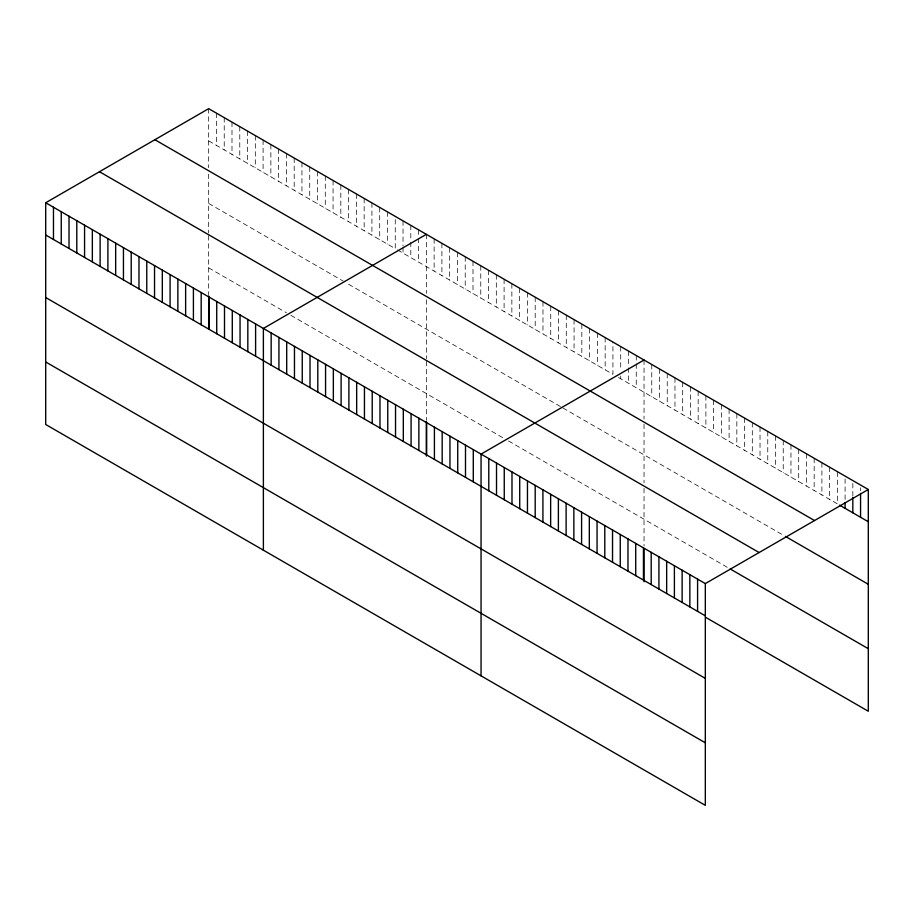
<?xml version="1.0" encoding="UTF-8"?>
<svg xmlns="http://www.w3.org/2000/svg" width="914" height="914" viewBox="0 0 914 914"><rect width="100%" height="100%" fill="white"/><g stroke="black" fill="none" stroke-linecap="round" stroke-linejoin="round"><path stroke-width="0.69" stroke-dasharray="4.57 3.43" d="M208.678 140.905L395.259 248.631L395.259 216.39M397.476 249.91L612.928 374.306L612.928 342.065M618.481 377.505L837.361 503.877L837.361 471.635M208.678 203.445L343.058 281.032M348.611 284.231L561.847 407.347M562.955 407.987L783.229 535.158M208.678 267.871L286.413 312.759M290.858 315.319L504.094 438.434M508.538 440.994L727.99 567.697M860.565 487.836L860.565 490.647M852.831 483.369L852.831 495.994M845.096 478.913L845.096 499.935M829.638 467.18L829.638 499.41M821.903 462.713L821.903 494.954M814.168 458.245L814.168 490.487M806.434 453.778L806.434 486.019M798.699 449.311L798.699 481.552M790.964 444.855L790.964 477.085M783.229 440.388L783.229 472.629M775.495 435.921L775.495 468.162M767.76 431.454L767.76 463.695M760.025 426.987L760.025 459.228M752.302 422.531L752.302 454.761M744.567 418.064L744.567 450.305M736.833 413.596L736.833 445.838M729.098 409.129L729.098 441.371M721.363 404.662L721.363 436.903M713.628 400.206L713.628 432.436M705.894 395.739L705.894 427.981M698.159 391.272L698.159 423.513M690.424 386.805L690.424 419.046M682.689 382.338L682.689 414.579M674.966 377.882L674.966 410.112M667.231 373.415L667.231 405.656M659.497 368.948L659.497 401.189M651.762 364.48L651.762 396.722M644.027 360.013L644.027 419.058M644.027 424.165L644.027 482.98M644.027 488.35L644.027 546.024M636.258 355.523L636.258 362.538M636.258 363.943L636.258 387.764M628.478 351.045L628.478 366.457M628.478 367.862L628.478 383.274M620.709 346.555L620.709 370.376M620.709 375.985L620.709 378.796M605.159 337.574L605.159 369.816M597.379 333.084L597.379 365.326M589.61 328.594L589.61 360.836M581.83 324.104L581.83 356.346M574.061 319.626L574.061 351.856M566.28 315.136L566.28 347.377M558.511 310.646L558.511 342.887M550.742 306.156L550.742 338.397M542.962 301.666L542.962 333.907M535.193 297.176L535.193 329.417M527.412 292.686L527.412 324.927M519.643 288.207L519.643 320.437M511.863 283.717L511.863 315.958M504.094 279.227L504.094 311.468M496.313 274.737L496.313 306.978M488.544 270.247L488.544 302.488M480.775 265.757L480.775 297.998M472.995 261.278L472.995 293.508M465.226 256.788L465.226 289.018M457.446 252.298L457.446 284.54M449.677 247.808L449.677 280.05M441.896 243.318L441.896 275.56M434.127 238.828L434.127 271.07M426.347 234.338L426.347 293.383M426.347 299.758L426.347 358.642M426.347 361.327L426.347 420.349M418.578 229.86L418.578 236.863M418.578 238.268L418.578 262.09M410.797 225.37L410.797 240.782M410.797 242.187L410.797 257.599M403.028 220.88L403.028 246.106M403.028 247.511L403.028 253.121M387.479 211.899L387.479 244.141M379.71 207.409L379.71 239.651M371.929 202.919L371.929 235.161M364.16 198.441L364.16 230.671M356.38 193.951L356.38 226.181M348.611 189.461L348.611 221.702M340.831 184.971L340.831 217.212M333.062 180.481L333.062 212.722M325.281 175.991L325.281 208.232M317.512 171.501L317.512 203.742M309.743 167.022L309.743 199.252M301.963 162.532L301.963 194.762M294.194 158.042L294.194 190.283M286.413 153.552L286.413 185.793M278.644 149.062L278.644 181.303M270.864 144.572L270.864 176.813M263.095 140.082L263.095 172.323M255.314 135.603L255.314 167.833M247.545 131.113L247.545 163.343M239.776 126.623L239.776 158.865M231.996 122.133L231.996 154.375M224.227 117.643L224.227 149.885M216.447 113.153L216.447 145.395M208.678 108.663L208.678 167.708M208.678 174.094L208.678 232.979M208.678 235.652L208.678 294.674"/><path stroke-width="1.37" d="M45.7 202.759L705.322 583.589L705.322 805.337L45.7 424.496L45.7 202.759L208.678 108.663L868.3 489.504L868.3 711.241L705.894 617.476M426.347 234.338L263.381 328.434L263.381 550.171M644.027 360.013L481.05 454.109L481.05 675.846M705.322 583.589L868.3 489.504M839.578 505.156L868.3 521.734M154.889 139.716L814.523 520.546M785.446 536.438L868.3 584.274M99.477 171.706L759.111 552.536M730.206 568.976L868.3 648.7M45.7 235.001L705.322 615.83M45.7 297.53L705.322 678.371M45.7 361.967L705.322 742.796M860.565 493.446L860.565 517.278M852.831 497.387L852.831 512.811M845.096 502.734L845.096 508.344M697.588 579.122L697.588 611.363M689.853 574.666L689.853 606.896M682.13 570.199L682.13 602.44M674.395 565.732L674.395 597.973M666.66 561.265L666.66 593.506M658.925 556.797L658.925 589.039M651.191 552.342L651.191 584.572M644.027 548.571L644.027 581.761M643.456 547.874L643.456 580.116M635.721 543.407L635.721 575.649M627.987 538.94L627.987 571.181M620.252 534.473L620.252 566.714M612.529 530.017L612.529 562.247M604.794 525.55L604.794 557.791M597.059 521.083L597.059 553.324M589.324 516.616L589.324 548.857M581.59 512.148L581.59 544.39M573.855 507.693L573.855 539.923M566.12 503.226L566.12 535.467M558.385 498.758L558.385 531M550.651 494.291L550.651 526.533M542.916 489.824L542.916 522.065M535.193 485.368L535.193 517.598M527.458 480.901L527.458 513.142M519.723 476.434L519.723 508.675M511.989 471.967L511.989 504.208M504.254 467.5L504.254 499.741M496.519 463.044L496.519 495.274M488.784 458.577L488.784 490.818M473.281 449.619L473.281 481.861M465.5 445.129L465.5 477.371M457.731 440.639L457.731 472.881M449.951 436.161L449.951 468.391M442.182 431.671L442.182 463.901M434.413 427.181L434.413 459.422M426.632 422.691L426.632 454.932M426.347 421.628L426.347 456.086M418.863 418.201L418.863 450.442M411.083 413.711L411.083 445.952M403.314 409.221L403.314 441.462M395.534 404.742L395.534 436.972M387.764 400.252L387.764 432.482M379.984 395.762L379.984 428.003M372.215 391.272L372.215 423.513M364.446 386.782L364.446 419.023M356.666 382.292L356.666 414.533M348.897 377.802L348.897 410.043M341.116 373.323L341.116 405.553M333.347 368.833L333.347 401.075M325.567 364.343L325.567 396.585M317.798 359.853L317.798 392.095M310.017 355.363L310.017 387.605M302.248 350.873L302.248 383.115M294.468 346.383L294.468 378.625M286.699 341.905L286.699 374.134M278.93 337.415L278.93 369.656M271.15 332.924L271.15 365.166M255.6 323.944L255.6 356.186M247.831 319.454L247.831 351.696M240.051 314.964L240.051 347.206M232.282 310.486L232.282 342.716M224.501 305.996L224.501 338.237M216.732 301.506L216.732 333.747M208.952 297.016L208.952 329.257M208.678 295.953L208.678 329.131M201.183 292.526L201.183 324.767M193.414 288.036L193.414 320.277M185.633 283.546L185.633 315.787M177.864 279.067L177.864 311.297M170.084 274.577L170.084 306.818M162.315 270.087L162.315 302.328M154.535 265.597L154.535 297.838M146.766 261.107L146.766 293.348M138.985 256.617L138.985 288.858M131.216 252.127L131.216 284.368M123.447 247.648L123.447 279.878M115.667 243.158L115.667 275.4M107.898 238.668L107.898 270.91M100.117 234.178L100.117 266.42M92.348 229.688L92.348 261.93M84.568 225.198L84.568 257.44M76.799 220.72L76.799 252.95M69.018 216.23L69.018 248.459M61.249 211.74L61.249 243.981M53.469 207.25L53.469 239.491"/></g></svg>
